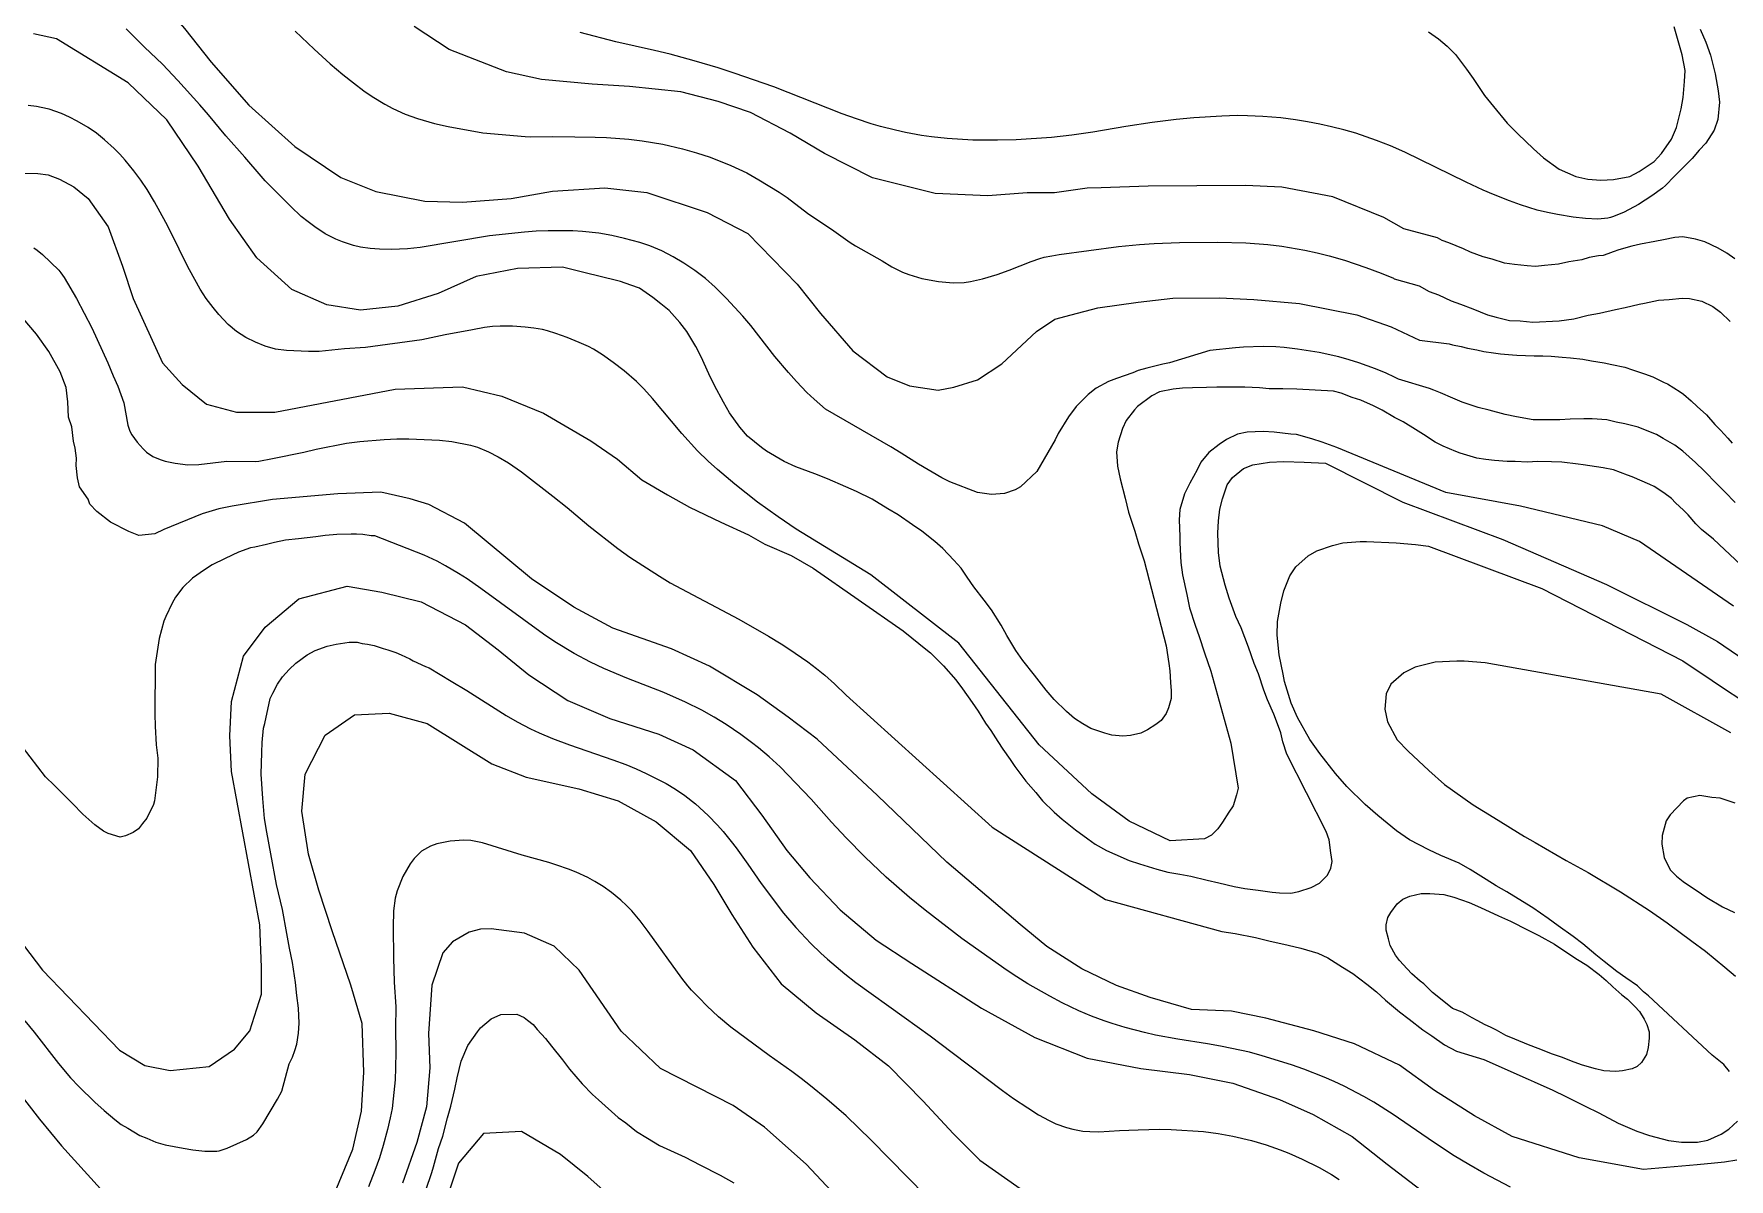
# Model space of a CAD drawing. Header units: metres. Extents: x 548946 to 557077, y 1838800 to 1845419.
# Drawn here: x 552520 to 553024, y 1844343 to 1844684 of the extents above; entities that cross this region are included whole.
import ezdxf

# ---------------------------------------------------------------- set-up
doc = ezdxf.new("R2010")
doc.units = ezdxf.units.M
doc.header["$LTSCALE"] = 28
doc.layers.add('1', color=7, linetype='Continuous', lineweight=13)
doc.layers.add('2', color=7, linetype='Continuous', lineweight=13)

msp = doc.modelspace()

# ---------------------------------------------------------------- linework, layer by layer
at = {"layer": '1'}
for points in [[(552510.61, 1844737.65), (552520.44, 1844734.68), (552532.1, 1844725.64), (552539.89, 1844716.92), (552555.23, 1844696), (552564.54, 1844685.16), (552572.48, 1844675.18), (552583.68, 1844662.37), (552597.39, 1844650.1), (552611, 1844640.9), (552621.47, 1844636.72)], [(552817.97, 1844553.46), (552813.11, 1844548.92), (552811.52, 1844548.04), (552808.35, 1844546.98), (552804.51, 1844546.64), (552800.35, 1844547.26), (552792.12, 1844550.4), (552789.69, 1844551.62), (552782.75, 1844555.71), (552777.6, 1844558.9), (552774.49, 1844560.84), (552755.1, 1844572.07), (552751.72, 1844574.99), (552749.6, 1844576.98), (552746.51, 1844580.21), (552744.11, 1844582.9), (552740.08, 1844587.66), (552732.9, 1844596.85), (552730.52, 1844599.7), (552725.72, 1844604.9), (552722.35, 1844608.26), (552719.45, 1844610.85), (552716.28, 1844613.24), (552713.02, 1844615.41), (552709.81, 1844617.35), (552706.49, 1844619.06), (552702.86, 1844620.55), (552699.92, 1844621.55), (552695.4, 1844622.8), (552691.62, 1844623.62), (552687.69, 1844624.32), (552682.93, 1844624.88), (552680, 1844625.02), (552672.69, 1844625.06), (552669.11, 1844624.95), (552665.69, 1844624.66), (552655.19, 1844623.54), (552634.58, 1844620.12), (552630.9, 1844619.71), (552626.15, 1844619.51), (552622.58, 1844619.56), (552619.72, 1844619.77), (552616.93, 1844620.22), (552614.78, 1844620.72), (552611.54, 1844621.73), (552609.51, 1844622.56), (552606.43, 1844624.18), (552603.34, 1844626.18), (552601.29, 1844627.68), (552599.24, 1844629.34), (552596.15, 1844632.27), (552588.57, 1844639.93), (552587.37, 1844641.24), (552582.55, 1844646.96), (552576.83, 1844653.31), (552571.67, 1844659.54), (552569.14, 1844662.47), (552562.58, 1844669.7), (552558.04, 1844674.55), (552552.66, 1844679.62), (552547.19, 1844685.06)], [(552986.27, 1844617.73), (552984.95, 1844617.58), (552982.16, 1844617.07), (552979.96, 1844616.44), (552976.04, 1844615.8), (552972.98, 1844615.17), (552968.86, 1844614.7), (552966.13, 1844614.48), (552963.65, 1844614.58), (552959.89, 1844615), (552957, 1844615.43), (552953.34, 1844616.63), (552950.61, 1844617.26), (552946.84, 1844618.73), (552944.73, 1844619.72), (552940.45, 1844621.42), (552938.47, 1844622.14), (552937.05, 1844622.93), (552927.08, 1844625.67), (552921.12, 1844629.03), (552905.94, 1844635.11), (552890.75, 1844637.98), (552879.93, 1844638.53), (552851, 1844638.29), (552837.09, 1844637.85), (552832.92, 1844637.69), (552823.23, 1844636.34), (552815.06, 1844636.34), (552803.42, 1844635.4), (552787.7, 1844636.16), (552769.1, 1844640.82), (552754.82, 1844648.03), (552744.65, 1844654.04), (552732.8, 1844660.24), (552723.2, 1844663.49), (552712.11, 1844666.32), (552696.82, 1844667.9), (552685.71, 1844668.68), (552670.69, 1844670.03), (552660.31, 1844672.3), (552643.28, 1844678.93), (552632.88, 1844685.81)], [(552934.34, 1844684.17), (552937.32, 1844682.14), (552939.95, 1844679.88), (552942.42, 1844677.41), (552945.66, 1844673.14), (552947.69, 1844670.33), (552951.01, 1844665.31), (552953.67, 1844662.01), (552957.74, 1844657.07), (552960.96, 1844653.83), (552965.63, 1844649.43), (552968.6, 1844646.74), (552973.25, 1844643.38), (552978.15, 1844641.19), (552981.75, 1844640.37), (552985.58, 1844640.05), (552989.35, 1844640.29), (552994.18, 1844641.22), (552997.04, 1844642.69), (553001.45, 1844645.66), (553003.65, 1844648), (553006.57, 1844652.31), (553008.07, 1844655.71), (553009.43, 1844661.27), (553010.08, 1844664.67), (553010.49, 1844669.46), (553010.68, 1844672.7), (553009.77, 1844677.34), (553008.8, 1844680.84), (553007.39, 1844685.7)], [(553015.15, 1844684.98), (553016.83, 1844681.09), (553018.22, 1844677.27), (553019.61, 1844671.73), (553020.48, 1844666.62), (553020.87, 1844663.25), (553020.4, 1844658.17), (553019.25, 1844655), (553016.85, 1844651.12), (553014.81, 1844648.99), (553012.72, 1844646.57), (553006.62, 1844640.36), (553005.68, 1844639.36), (553004.81, 1844638.53), (553003.93, 1844637.76), (553000.8, 1844635.39), (552996.76, 1844632.9), (552992.58, 1844630.62), (552989.34, 1844629.26), (552988.48, 1844629), (552987.64, 1844628.8), (552984.72, 1844628.51), (552981.08, 1844628.7)], [(552817.26, 1844492.92), (552813.73, 1844497.26), (552811.68, 1844500.25), (552808.98, 1844504.78), (552807.31, 1844507.81), (552804.42, 1844512.32), (552802.29, 1844515.2), (552799.17, 1844519.21), (552797.23, 1844522.12), (552795.41, 1844524.76), (552793.24, 1844527.16), (552790, 1844530.59), (552787.58, 1844532.68), (552783.72, 1844535.75), (552780.94, 1844537.61), (552776.71, 1844540.64), (552773.66, 1844542.38), (552768.97, 1844545.25), (552764.34, 1844547.57), (552761.15, 1844548.91), (552755.75, 1844551.33), (552751.98, 1844552.79), (552746.34, 1844554.9), (552742.83, 1844556.49), (552737.56, 1844559.49), (552736.1, 1844560.65), (552731.92, 1844563.97), (552729.62, 1844566.65), (552726.57, 1844570.94), (552724.79, 1844574.06), (552722.13, 1844579.07), (552720.41, 1844582.48), (552718.13, 1844587.53), (552716.54, 1844590.66), (552713.94, 1844595.11), (552711.83, 1844597.81), (552708.68, 1844601.34), (552706.17, 1844603.33), (552703.77, 1844605.23), (552699.85, 1844608.01), (552697.29, 1844608.85), (552694.22, 1844609.93), (552692.95, 1844610.26), (552683.71, 1844612.56), (552676.96, 1844614.25), (552663.55, 1844613.87), (552651.27, 1844611.43), (552639.93, 1844606.42), (552627.94, 1844602.61), (552616.92, 1844601.48), (552606.88, 1844603.02), (552596.49, 1844607.59), (552586.06, 1844617.03), (552577.95, 1844628.53), (552568.59, 1844644.24), (552559.33, 1844658.04), (552547.78, 1844669.05), (552526.53, 1844682.11), (552519.69, 1844683.56)], [(552981.08, 1844628.7), (552977.34, 1844629.11), (552972.72, 1844629.86), (552969.74, 1844630.46), (552966.7, 1844631.2), (552961.72, 1844632.77), (552958.47, 1844633.95), (552953.65, 1844635.83), (552950.59, 1844637.15), (552945.57, 1844639.53), (552927.37, 1844648.43), (552923.11, 1844650.29), (552918.96, 1844651.9), (552912.75, 1844654.02), (552909.17, 1844655.04), (552905.57, 1844655.95), (552902.02, 1844656.74), (552898.44, 1844657.43), (552894.81, 1844658.02), (552890.48, 1844658.59), (552885.16, 1844659.03), (552880.57, 1844659.23), (552877.49, 1844659.28), (552872.9, 1844659.16), (552864.66, 1844658.63), (552859.36, 1844658.15), (552852.25, 1844657.27), (552844.44, 1844656.05), (552834.57, 1844654.35), (552828.36, 1844653.44), (552822.27, 1844652.8), (552811.75, 1844652.12), (552806.29, 1844652.01), (552798.87, 1844652.02), (552791.24, 1844652.48), (552786.63, 1844652.95), (552783.65, 1844653.35), (552778.94, 1844654.24), (552775.94, 1844654.92), (552771.51, 1844656.05), (552768.73, 1844656.85), (552764.35, 1844658.29), (552760.11, 1844659.84), (552739.77, 1844667.81), (552728.01, 1844671.91), (552723.26, 1844673.49), (552716.09, 1844675.58), (552708.92, 1844677.51), (552704.31, 1844678.64), (552692.77, 1844681.22), (552682.2, 1844683.98)], [(552695.25, 1844583.44), (552692.04, 1844585.93), (552688.8, 1844588.22), (552686.19, 1844589.82), (552684.69, 1844590.62), (552681.89, 1844591.88), (552678.34, 1844593.28), (552674.99, 1844594.52), (552672.44, 1844595.33), (552671.01, 1844595.68), (552668.4, 1844596.13), (552665.84, 1844596.43), (552662.08, 1844596.72), (552658.45, 1844596.73), (552656.09, 1844596.55), (552653.75, 1844596.26), (552650.16, 1844595.65), (552642.1, 1844594.11), (552635.13, 1844592.68), (552618.39, 1844590.32), (552612.16, 1844589.93), (552604.64, 1844589.15), (552601.43, 1844589.15), (552594.92, 1844589.48), (552591.63, 1844589.86), (552588.57, 1844590.7), (552585.65, 1844591.89), (552582.77, 1844593.34), (552580.04, 1844595.1), (552577.55, 1844597.22), (552574.77, 1844600.16), (552573.07, 1844602.22), (552571.05, 1844604.95), (552569.27, 1844607.74), (552566.06, 1844613.41), (552564.56, 1844616.29), (552561.41, 1844622.83), (552559.05, 1844627.47), (552555.64, 1844633.69), (552553.45, 1844637.28), (552551.56, 1844640.11), (552549.51, 1844642.9), (552546.95, 1844646.06), (552545.31, 1844647.85), (552543.63, 1844649.53), (552540.84, 1844652.07), (552538.42, 1844654.02), (552535.93, 1844655.74), (552532.68, 1844657.66), (552530.39, 1844658.83), (552528.02, 1844659.89), (552524.35, 1844661.16), (552521.95, 1844661.74), (552520.59, 1844661.98), (552518.07, 1844662.28)], [(552621.47, 1844636.72), (552636.01, 1844633.9), (552647.2, 1844633.52), (552661.68, 1844634.66), (552673.98, 1844636.84), (552689.5, 1844637.85), (552701.96, 1844636.46), (552719.94, 1844630.45), (552732.05, 1844624.28), (552746.72, 1844609.18), (552753.61, 1844600.48), (552763.21, 1844589.41), (552773.46, 1844581.6), (552780.05, 1844578.99), (552788.62, 1844577.68), (552793.23, 1844578.55), (552800.26, 1844580.73), (552807.5, 1844585.51), (552817.82, 1844595.07), (552823.31, 1844598.77), (552828.15, 1844600.07), (552836.06, 1844602.12), (552848.03, 1844603.87), (552858.4, 1844605.06), (552872.23, 1844605.11), (552882.41, 1844604.61), (552895.99, 1844603.47), (552913.04, 1844600.05), (552923.31, 1844596.48), (552931.67, 1844592.56), (552940.5, 1844591.45), (552941.48, 1844591.18), (552944.1, 1844590.63), (552945.95, 1844590.17), (552948.77, 1844589.64), (552950.81, 1844589.21), (552953.7, 1844588.78), (552955.82, 1844588.46), (552959.36, 1844588.2), (552960.61, 1844588.06), (552965.76, 1844587.89), (552968.32, 1844587.9), (552970.79, 1844587.8), (552974.14, 1844587.52), (552976.54, 1844587.32), (552980.29, 1844586.89), (552982.81, 1844586.42), (552986.58, 1844585.81), (552988.91, 1844585.32), (552992.7, 1844584.52), (552994.97, 1844583.74), (552998.62, 1844582.54), (553001.1, 1844581.59), (553004.41, 1844579.98), (553005.41, 1844579.53), (553009.19, 1844577.21), (553010.13, 1844576.46), (553012.44, 1844574.45), (553014.24, 1844572.85), (553016.99, 1844570.32), (553019.5, 1844567.48), (553021.21, 1844565.78), (553023.39, 1844563.37), (553024.6, 1844561.9)], [(552519.75, 1844619.95), (552520.76, 1844619.32), (552522.37, 1844617.99), (552527.22, 1844613.3), (552527.82, 1844612.57), (552528.76, 1844611.19), (552532.43, 1844604.95), (552537.06, 1844596.16), (552541.79, 1844585.75), (552543.34, 1844581.94), (552544.79, 1844578.82), (552546.51, 1844573.93), (552547.71, 1844567.28), (552548.36, 1844565.51), (552548.95, 1844564.42), (552550.46, 1844562.25), (552552.28, 1844560.19), (552553.3, 1844559.26), (552555.19, 1844557.96), (552557.36, 1844557.01), (552558.79, 1844556.57), (552561.76, 1844555.92), (552565.59, 1844555.48), (552568.8, 1844555.54), (552577.15, 1844556.56), (552585.65, 1844556.44), (552586.68, 1844556.57), (552590.74, 1844557.34), (552600.01, 1844559.24), (552603.74, 1844560.09), (552612.76, 1844561.9), (552616.73, 1844562.36), (552623.92, 1844562.99), (552627.65, 1844563.24), (552631.27, 1844563.2), (552640.42, 1844562.85), (552644.02, 1844562.42), (552649.57, 1844561.3), (552651.68, 1844560.69), (552654.97, 1844559.35), (552657.8, 1844557.87), (552660.88, 1844556.02), (552664.77, 1844553.38), (552674.11, 1844546.15), (552678.35, 1844542.74), (552684.77, 1844537.37), (552693.34, 1844530.64), (552696.93, 1844527.98), (552705.75, 1844522.37), (552708.95, 1844520.42), (552729.37, 1844509.6), (552738.16, 1844504.54), (552741.89, 1844502.28), (552744.23, 1844500.76), (552749.85, 1844496.9), (552752.45, 1844494.96), (552754.95, 1844492.94), (552757.82, 1844490.41), (552761.3, 1844487.05), (552804.67, 1844447.77), (552838.4, 1844426.25), (552872.94, 1844416.77), (552876.9, 1844416.18), (552882.92, 1844414.97), (552886.92, 1844414), (552892.67, 1844412.67), (552896.37, 1844411.77), (552901.48, 1844410.26), (552904.48, 1844408.9), (552908.78, 1844406.17), (552911.84, 1844404.24), (552915.99, 1844401.11), (552918.92, 1844398.79), (552921.57, 1844396.34), (552925.76, 1844392.84), (552928.66, 1844390.71), (552932.73, 1844387.47), (552935.4, 1844385.69), (552939.12, 1844383.08), (552942.74, 1844381.22), (552950.81, 1844378.73), (552964, 1844372.84), (552965.79, 1844372.1), (552971.3, 1844369.59), (552975.22, 1844367.67), (552980.95, 1844364.82), (552984.97, 1844362.81), (552990.73, 1844359.77), (552996.31, 1844357.38), (553000.06, 1844356.1)], [(553025.43, 1844616.72), (553023.05, 1844618.44), (553020.43, 1844619.85), (553016.51, 1844621.77), (553013.76, 1844622.59), (553009.99, 1844623.21), (553007.64, 1844623.03), (553004.2, 1844622.36), (553001.6, 1844621.87), (552997.42, 1844621.1), (552994.84, 1844620.43), (552990.98, 1844619.42), (552989.26, 1844618.81), (552987.64, 1844618.18), (552986.27, 1844617.73)], [(552529.4, 1844578.47), (552527.64, 1844583.16), (552524.2, 1844589.18), (552520.56, 1844594.27), (552516.65, 1844599.02)], [(553025.57, 1844544.27), (553022.46, 1844547.42), (553020.2, 1844549.73), (553016.34, 1844553.65), (553013.77, 1844556.2), (553009.97, 1844559.56), (553007.6, 1844561.28), (553004.13, 1844563.35), (553002.11, 1844564.45), (552998.92, 1844565.79), (552996.73, 1844566.68), (552992.73, 1844567.64), (552990.11, 1844568.19), (552987.38, 1844568.83), (552983.07, 1844569.19), (552980.51, 1844569.18), (552976.45, 1844569), (552973.44, 1844568.85), (552968.69, 1844568.87), (552965.46, 1844568.88), (552960.53, 1844569.74), (552957.13, 1844570.4), (552952.42, 1844571.75), (552949.11, 1844572.51), (552944.38, 1844574.06), (552941.59, 1844575.26), (552937.9, 1844576.83), (552936, 1844577.65), (552934.71, 1844578.17), (552925.43, 1844580.9), (552924.23, 1844581.53), (552921.76, 1844582.71), (552918.61, 1844584.05), (552913.64, 1844585.82), (552910.76, 1844586.72), (552907.75, 1844587.55), (552901.9, 1844588.84), (552895.43, 1844589.89), (552891.49, 1844590.34), (552888.98, 1844590.54), (552885.27, 1844590.61), (552879.34, 1844590.44), (552877.02, 1844590.3), (552869.39, 1844589.43), (552857.41, 1844585.77), (552855.36, 1844585.43), (552850.62, 1844584.19), (552848.11, 1844583.51), (552846.49, 1844582.83), (552841.6, 1844581.17), (552839.22, 1844580.2), (552835.55, 1844578.29), (552833.18, 1844576.42), (552829.6, 1844572.82), (552827.36, 1844569.78), (552824.25, 1844564.74), (552823.36, 1844562.94), (552817.97, 1844553.46)], [(553025.05, 1844513.5), (552997.14, 1844532.69), (552986.09, 1844537.35), (552961.67, 1844543.17), (552939.57, 1844547.24), (552907.12, 1844560.59), (552902.77, 1844562.18), (552899.71, 1844563.25), (552895.1, 1844564.53), (552893.48, 1844564.62), (552888.48, 1844565.19), (552885.23, 1844565.39), (552880.51, 1844565.23), (552877.64, 1844564.61), (552874.31, 1844563), (552872.11, 1844561.52), (552869.06, 1844559.17), (552866.74, 1844556.25), (552865.58, 1844553.94), (552863.47, 1844550), (552861.84, 1844546.87), (552860.48, 1844542.16), (552860.26, 1844539.1), (552860.44, 1844534.19), (552860.47, 1844532.3), (552860.76, 1844526.45), (552861.27, 1844522.81), (552862.52, 1844516.88), (552863.34, 1844512.99), (552864.98, 1844507.77), (552866.22, 1844504.4), (552867.82, 1844499.56), (552869.67, 1844494.17), (552875.61, 1844472.78), (552877.81, 1844459.39), (552877.29, 1844457.34), (552876.29, 1844454.11), (552875.02, 1844452.22), (552873.11, 1844449.27), (552871.73, 1844447.24), (552869.82, 1844445.4), (552867.83, 1844444.3), (552857.59, 1844443.69), (552845.38, 1844449.51), (552834.33, 1844457.65), (552818.63, 1844472.2), (552794.79, 1844502.45), (552768.62, 1844522.81), (552746.38, 1844536.32), (552741.03, 1844540), (552734.94, 1844544.33), (552728.19, 1844549.69), (552723.06, 1844554.04), (552720.27, 1844556.57), (552717.08, 1844559.67), (552712.44, 1844564.76), (552703.65, 1844575.18), (552701.09, 1844578.02), (552698.94, 1844580.2), (552695.25, 1844583.44)], [(553026.04, 1844348.73), (553022.4, 1844348.22), (553019.41, 1844347.88), (553014.25, 1844347.38), (552998.32, 1844345.99), (552979.13, 1844349.48), (552959.22, 1844355.77), (552948.01, 1844361.91), (552936.12, 1844369.52), (552925.78, 1844377.05), (552912.37, 1844383.33), (552900.27, 1844387.19), (552886.01, 1844390.94), (552875.77, 1844393.1), (552863.93, 1844393.53), (552851.6, 1844397.12), (552841.58, 1844400.71), (552831.28, 1844405.68), (552820.91, 1844412.31), (552812.99, 1844418.83), (552791.14, 1844437.34), (552770.55, 1844457.14), (552752.61, 1844473.92), (552744.04, 1844480.5), (552734.83, 1844487.13), (552720.66, 1844495.62), (552709.31, 1844500.73), (552691.94, 1844506.94), (552680.34, 1844513.17), (552667.72, 1844521.59), (552647.76, 1844538.13), (552637.21, 1844543.72), (552631.68, 1844545.4), (552622.96, 1844547.3), (552610.2, 1844546.87), (552590.7, 1844545.12), (552578.7, 1844543.14), (552574.81, 1844542.39), (552569.78, 1844540.89), (552558.39, 1844536.23), (552555.78, 1844535.01), (552550.95, 1844534.46), (552548.06, 1844535.66), (552542.55, 1844538.39), (552538.51, 1844541.6), (552536.43, 1844543.8), (552535.95, 1844545.28), (552533.39, 1844548.96), (552532.78, 1844551.64), (552532.36, 1844555.26), (552532.42, 1844557.41), (552532.08, 1844560.43), (552531.53, 1844562.5), (552531.05, 1844566.73), (552530.1, 1844569.68), (552529.89, 1844574.24), (552529.4, 1844578.47)], [(553027.26, 1844525.79), (553019.13, 1844533.38), (553015.48, 1844536.29), (553013.87, 1844537.91), (553011.58, 1844540.58), (553010.18, 1844542.03), (553007.76, 1844544.13), (553006.57, 1844545.42), (553004.37, 1844547.16), (553001.41, 1844549), (553000.2, 1844549.62), (552994.91, 1844551.95), (552993.53, 1844552.37), (552989.37, 1844553.98), (552986.26, 1844554.57), (552980.37, 1844555.51), (552978.83, 1844555.71), (552974.02, 1844556.3), (552970.98, 1844556.33), (552966.8, 1844556.42), (552963.78, 1844556.26), (552960.16, 1844556.42), (552957.78, 1844556.43), (552953.95, 1844556.75), (552951.45, 1844557.04), (552948.75, 1844557.48), (552943.75, 1844558.9), (552942.45, 1844559.42), (552938.76, 1844560.99), (552936.35, 1844562.23), (552932.86, 1844564.49), (552930.51, 1844566.02), (552926.84, 1844568.26), (552924.31, 1844569.58), (552920.56, 1844571.71), (552918.04, 1844573.04), (552914.24, 1844574.69), (552911.68, 1844575.53), (552908.41, 1844576.77), (552906.16, 1844577.37), (552895.27, 1844578.01), (552891.08, 1844578.1), (552887, 1844578.11), (552884.13, 1844578.35), (552879.74, 1844578.61), (552876.32, 1844578.6), (552871.49, 1844578.52), (552868.37, 1844578.45), (552864.21, 1844578.35), (552861.28, 1844578.3), (552858.47, 1844577.98), (552854.39, 1844577.13), (552852.15, 1844576.02), (552847.87, 1844572.78), (552846.94, 1844571.82), (552844.45, 1844568.69), (552843.39, 1844566.29), (552842.16, 1844562.17), (552841.63, 1844559.35), (552841.93, 1844555.03), (552842.74, 1844551.32), (552844.15, 1844545.61), (552845.2, 1844541.36), (552847.07, 1844535.79), (552848.17, 1844532.03), (552849.89, 1844526.91), (552856.39, 1844501.67), (552857.17, 1844496.44), (552857.43, 1844494.2), (552857.63, 1844490.8), (552857.83, 1844488.27), (552857.9, 1844486), (552857.07, 1844483.25), (552856.41, 1844481.56), (552854.94, 1844479.49), (552853.28, 1844478.26), (552850.81, 1844476.65), (552848.83, 1844475.67), (552845.78, 1844475.03), (552843.53, 1844474.77), (552840.26, 1844475.16), (552838.11, 1844475.67), (552833.97, 1844477.09), (552831.63, 1844478.44), (552829.17, 1844480.05), (552826.75, 1844482.15), (552823.12, 1844485.72), (552820.71, 1844488.48), (552817.26, 1844492.92)], [(552756.94, 1844449.28), (552750.88, 1844456.1), (552741.6, 1844465.73), (552738.41, 1844468.65), (552735.18, 1844471.36), (552733.15, 1844472.97), (552729.94, 1844475.34), (552725.55, 1844478.26), (552721.98, 1844480.44), (552718.32, 1844482.51), (552713.52, 1844484.93), (552707.02, 1844487.8), (552696.07, 1844492.09), (552689.2, 1844494.97), (552685.24, 1844496.82), (552680.41, 1844499.37), (552674.62, 1844502.88), (552671.31, 1844505.12), (552652.69, 1844518.7), (552648.57, 1844521.57), (552646.04, 1844523.17), (552642.16, 1844525.43), (552639.64, 1844526.82), (552635.81, 1844528.66), (552621.11, 1844534.32), (552620.11, 1844534.4), (552617.57, 1844534.81), (552615.67, 1844534.89), (552614.07, 1844534.91), (552609.81, 1844534.72), (552608.72, 1844534.69), (552606.36, 1844534.42), (552603.6, 1844534.11), (552598.49, 1844533.52), (552594.56, 1844533.07), (552591.35, 1844532.41), (552588.92, 1844531.83), (552585.43, 1844531.03), (552584.16, 1844530.79), (552580.62, 1844529.48), (552576.65, 1844527.64), (552572.79, 1844525.7), (552570.56, 1844524.25), (552566.96, 1844521.74), (552564.09, 1844519.02), (552561.93, 1844516.09), (552560.93, 1844514.38), (552559, 1844510.37), (552558.46, 1844509.02), (552557.05, 1844503.87), (552555.85, 1844496.07), (552555.75, 1844481.31), (552555.85, 1844477.83), (552556.19, 1844472.2), (552556.64, 1844468.26), (552556.58, 1844462.77), (552555.7, 1844455.6), (552555.33, 1844454.46), (552553.4, 1844450.46), (552552.1, 1844448.81), (552550.88, 1844447.28), (552549.31, 1844446.2), (552547.04, 1844445.15), (552545.49, 1844444.77), (552541.88, 1844445.85)], [(553023.88, 1844375.14), (553022.12, 1844377.21), (553018.68, 1844379.95), (552999.76, 1844397.61), (552998.3, 1844398.78), (552996.48, 1844400.56), (552992.98, 1844403), (552990.39, 1844404.89), (552986.63, 1844407.87), (552984.13, 1844409.86), (552980.25, 1844413.12), (552977.35, 1844415.25), (552972.9, 1844418.44), (552969.9, 1844420.66), (552965.37, 1844423.75), (552962.31, 1844425.67), (552957.61, 1844428.55), (552954.47, 1844430.37), (552951.5, 1844432.22), (552946.71, 1844435.18), (552943.45, 1844437.08), (552938.08, 1844439.31), (552934.47, 1844440.98), (552928.72, 1844444.02), (552924.9, 1844446.72), (552919.26, 1844451.2), (552915.57, 1844454.47), (552910.12, 1844459.82), (552906.73, 1844463.7), (552902.07, 1844469.62), (552899.12, 1844473.84), (552895.44, 1844480.34), (552893.53, 1844484.58), (552891.55, 1844491.09), (552891.21, 1844493.23), (552889.99, 1844498.97), (552889.41, 1844504.88), (552889.52, 1844508.88), (552890.5, 1844514.4), (552891.32, 1844518), (552893.18, 1844522.48), (552894.96, 1844525.15), (552898.57, 1844528.41), (552901.15, 1844529.94), (552905.8, 1844531.51), (552908.94, 1844532.25), (552914.02, 1844532.64), (552915.91, 1844532.67), (552924.78, 1844532.26), (552930.53, 1844531.78), (552934.38, 1844531.27), (552968.06, 1844518.73), (553009.93, 1844497.21), (553018.65, 1844491.39), (553022.03, 1844489.11), (553027.47, 1844485.47)], [(552587.51, 1844398.12), (552587.51, 1844406.15), (552586.93, 1844418.77), (552578.57, 1844464.35), (552578, 1844474.92), (552578.5, 1844485.1), (552582.08, 1844498.58), (552588.52, 1844507.26), (552598.58, 1844515.59), (552612.88, 1844519.4), (552623.2, 1844517.64), (552634.93, 1844514.76), (552648.14, 1844507.94), (552657.84, 1844500.47), (552666.89, 1844493.05), (552678.52, 1844485.42), (552691.05, 1844480.06), (552705.54, 1844475.44), (552715.82, 1844470.73), (552728.39, 1844461.66), (552736.24, 1844451.29), (552743.59, 1844440.86), (552750.42, 1844432.67), (552759.45, 1844423.2), (552770.22, 1844414.18), (552780.75, 1844407.19), (552801.49, 1844393.94), (552817.35, 1844385.25), (552832.91, 1844379.09), (552848.89, 1844376.05), (552863.32, 1844374.25), (552876.18, 1844371.62), (552890.05, 1844366.8), (552900.05, 1844362.31), (552911.68, 1844355.83), (552922.11, 1844347.55), (552937.28, 1844335.96)], [(553024.25, 1844475.83), (553003.55, 1844487.34), (552951.17, 1844496.58), (552944.94, 1844497.1), (552942.76, 1844497.13), (552936.35, 1844496.78), (552930.44, 1844495.34), (552927.03, 1844493.62), (552923.15, 1844490.24), (552921.77, 1844487.43), (552921.35, 1844482.82), (552922.15, 1844479.12), (552925.04, 1844473.76), (552928.28, 1844470.34), (552934.43, 1844464.59), (552939.17, 1844460.49), (552947.64, 1844454.44), (552953.78, 1844450.59), (552962.95, 1844445), (552966.1, 1844443.18), (552975.34, 1844437.88), (552981.82, 1844434.26), (552991.4, 1844428.52), (553000.09, 1844422.97), (553005.35, 1844419.31), (553012.61, 1844413.88), (553016.74, 1844410.94), (553022.5, 1844406.19), (553025.66, 1844403.51)], [(552608.19, 1844336.45), (552614.6, 1844352.05), (552617.15, 1844363.36), (552617.87, 1844374.97), (552617.37, 1844389.39), (552614.01, 1844400.8), (552608.45, 1844416.94), (552604.5, 1844429.04), (552601.48, 1844439.72), (552599.5, 1844452.56), (552600.42, 1844463.55), (552606.39, 1844475.13), (552615.06, 1844481.12), (552625.38, 1844481.66), (552636.74, 1844478.6), (552655.93, 1844466.58), (552666.12, 1844462.62), (552681.76, 1844459.16), (552693.44, 1844455.63), (552704.79, 1844449.38), (552715, 1844440.81), (552721.92, 1844430.71), (552727.29, 1844421.85), (552733.54, 1844412.06), (552741.95, 1844401.23), (552752.3, 1844392.56), (552763.85, 1844384.53), (552773.83, 1844376.83), (552784.13, 1844366.35), (552793.04, 1844356.74), (552801, 1844348.81), (552820.31, 1844335.17)], [(552541.88, 1844445.85), (552540.5, 1844446.59), (552537.89, 1844448.48), (552534.34, 1844451.66), (552531.29, 1844454.8), (552525.89, 1844460.16), (552523.3, 1844462.75), (552516.41, 1844471.63)], [(553025.49, 1844454.88), (553021.09, 1844456.37), (553018.57, 1844456.58), (553015.02, 1844457.16), (553011.25, 1844456.36), (553010.21, 1844455.62), (553006.21, 1844451.43), (553005.04, 1844449.67), (553003.8, 1844445.3), (553003.73, 1844442.68), (553004.42, 1844438.77), (553006.21, 1844435.12), (553008.05, 1844433.21), (553010.1, 1844431.58), (553015.5, 1844427.96), (553017.11, 1844426.9), (553021.79, 1844424.07), (553025.35, 1844422.37)], [(552958.76, 1844340.76), (552950.86, 1844344.89), (552946.33, 1844347.46), (552941.99, 1844350.09), (552935.82, 1844354.16), (552923.83, 1844362.38), (552918.08, 1844366.03), (552915.15, 1844367.69), (552909.3, 1844370.77), (552906.37, 1844372.17), (552903.35, 1844373.43), (552897.3, 1844375.79), (552893.61, 1844377.13), (552884.95, 1844379.8), (552881.17, 1844380.84), (552878.76, 1844381.41), (552872.54, 1844382.68), (552868.72, 1844383.36), (552859.83, 1844384.75), (552853.21, 1844385.97), (552849.98, 1844386.68), (552844.16, 1844388.16), (552840.33, 1844389.35), (552837.91, 1844390.19), (552834.21, 1844391.61), (552830.45, 1844393.21), (552825.47, 1844395.55), (552821.78, 1844397.5), (552815.26, 1844401.23), (552810.9, 1844403.92), (552808.13, 1844405.82), (552795.65, 1844414.62), (552784.7, 1844423.1), (552780.06, 1844426.85), (552773.11, 1844432.94), (552766.77, 1844438.93), (552761.3, 1844444.61), (552756.94, 1844449.28)], [(552790.44, 1844332.65), (552768.74, 1844354.69), (552761.24, 1844361.93), (552755.5, 1844366.89), (552750.63, 1844370.89), (552747.91, 1844373.02), (552745.1, 1844375.12), (552738.35, 1844379.9), (552726.95, 1844388.28), (552723.32, 1844391.39), (552719.85, 1844394.69), (552717.53, 1844396.98), (552715.32, 1844399.3), (552714.22, 1844400.57), (552712.43, 1844402.83), (552702.45, 1844416.71), (552700.03, 1844419.89), (552697.54, 1844422.85), (552695.94, 1844424.51), (552694.29, 1844426.05), (552691.5, 1844428.35), (552689.05, 1844430.1), (552686.52, 1844431.66), (552684.45, 1844432.78), (552681.02, 1844434.35), (552678.74, 1844435.26), (552675.21, 1844436.5), (552672.92, 1844437.21), (552664.98, 1844439.44), (552653.13, 1844443.07), (552649.71, 1844443.76), (552647.62, 1844443.87), (552643.5, 1844443.58), (552639.57, 1844442.76), (552637.74, 1844442.13), (552635.06, 1844440.66), (552632.83, 1844438.48), (552632.22, 1844437.69), (552631.62, 1844436.83), (552629.5, 1844433.05), (552627.79, 1844428.88), (552627.18, 1844426.67), (552626.67, 1844422.87), (552626.57, 1844417.99), (552626.67, 1844408.95)], [(552512.96, 1844417.59), (552522.32, 1844405.21), (552545.21, 1844381.48), (552552.74, 1844376.9), (552560.27, 1844375.46), (552571.86, 1844376.61), (552579.4, 1844381.77), (552584.03, 1844387.22), (552587.51, 1844398.12)], [(552756.86, 1844339.55), (552749.41, 1844347.54), (552737, 1844358.54), (552727.68, 1844365.03), (552706.05, 1844376.01), (552694.4, 1844387.1), (552681.94, 1844405.27), (552674.47, 1844412.36), (552665.62, 1844416.29), (552655.73, 1844417.58), (552652.53, 1844417.44), (552649.19, 1844416.58), (552644.25, 1844413.7), (552641.34, 1844410.39), (552638.13, 1844400.77), (552637.08, 1844386.42), (552637.48, 1844376.22), (552636.51, 1844364.58), (552633.62, 1844354), (552629.36, 1844341.98)], [(552626.67, 1844408.95), (552626.89, 1844401.69), (552627.36, 1844394.4), (552627.29, 1844388), (552627.43, 1844381), (552627.34, 1844376.26), (552627.15, 1844372.67), (552626.65, 1844366.96), (552626.27, 1844364.16), (552625.74, 1844361.35), (552624.94, 1844357.84), (552623.67, 1844353.14), (552622.5, 1844349.47), (552621.18, 1844345.74), (552619.3, 1844340.86)], [(552636.29, 1844339.9), (552638.09, 1844345.08), (552638.58, 1844346.83), (552640.05, 1844352.28), (552641.33, 1844355.91), (552642.8, 1844361.36), (552643.79, 1844364.86), (552644.91, 1844369.87), (552645.62, 1844373.24), (552646.85, 1844378.16), (552648.81, 1844382.87), (552651.63, 1844386.88), (552652.59, 1844388.09), (552655.78, 1844390.74), (552658.61, 1844392.06), (552663.38, 1844392.21), (552665.59, 1844391.17), (552666.58, 1844390.38), (552668.22, 1844389.08), (552669.38, 1844387.62), (552671.88, 1844384.91), (552673.64, 1844382.62), (552676.89, 1844378.61), (552679, 1844375.87), (552682.79, 1844371.42), (552685.84, 1844368.28), (552687.62, 1844366.69), (552693.49, 1844361.49), (552695.77, 1844359.85), (552698.95, 1844357.33), (552702.17, 1844355.31), (552705.81, 1844353.13), (552713.38, 1844349.62), (552717.72, 1844347.42), (552723.85, 1844344.34), (552727.9, 1844342.01)], [(552513.95, 1844370.63), (552521.46, 1844360.98), (552528.01, 1844353.02), (552543.42, 1844335.95)], [(553000.06, 1844356.1), (553005.73, 1844354.66), (553009.58, 1844354.15), (553014.33, 1844354.13), (553017.39, 1844354.76), (553021.36, 1844356.54), (553023.66, 1844357.94), (553026.23, 1844360.33)]]:
    msp.add_lwpolyline(points, dxfattribs=at)
at = {"layer": '2'}
for points in [[(552597.49, 1844684.37), (552603.1, 1844679.03), (552607.9, 1844674.71), (552611.66, 1844671.51), (552614.77, 1844669.02), (552617.92, 1844666.69), (552620.39, 1844665), (552624.16, 1844662.66), (552626.54, 1844661.37), (552630.17, 1844659.75), (552633.87, 1844658.4), (552638.93, 1844656.9), (552642.92, 1844656.07), (552653.21, 1844654.18), (552665.83, 1844653.04), (552667.28, 1844652.98), (552673.93, 1844653.06), (552680.59, 1844652.93), (552686.64, 1844652.91), (552690.01, 1844652.76), (552696.61, 1844652.27)], [(552696.61, 1844652.27), (552700.65, 1844651.8), (552706.74, 1844650.76), (552712.59, 1844649.42), (552716.75, 1844648.23), (552720.82, 1844646.89), (552726.93, 1844644.5), (552731.7, 1844642.27), (552735.32, 1844640.23), (552741.31, 1844636.5), (552743.7, 1844634.9), (552749.81, 1844630.28), (552757.6, 1844625.08), (552762.46, 1844621.52), (552764, 1844620.54), (552771.94, 1844616.1), (552774.88, 1844614.37), (552777.99, 1844612.79), (552779.92, 1844612.04), (552783.78, 1844610.91), (552788.74, 1844609.94), (552793.09, 1844609.56), (552796.36, 1844609.69), (552798.25, 1844609.95), (552801.81, 1844610.73), (552806.11, 1844612.02), (552809.71, 1844613.35), (552816.29, 1844615.96), (552818.82, 1844616.81), (552820.15, 1844617.17), (552822.41, 1844617.62), (552824.6, 1844617.95), (552842.19, 1844620.36), (552848.49, 1844620.99), (552852.8, 1844621.27), (552860.32, 1844621.53), (552871.67, 1844621.62), (552880.02, 1844621.42), (552886.58, 1844621), (552890.73, 1844620.49), (552897.63, 1844619.27), (552901.25, 1844618.5), (552904.85, 1844617.6), (552909.43, 1844616.28), (552915.71, 1844614.18), (552920.26, 1844612.46), (552923.94, 1844610.92), (552924.19, 1844610.81), (552931.55, 1844608.72), (552934.6, 1844606.98), (552937.38, 1844605.97), (552941.09, 1844604.21), (552943.87, 1844603.19), (552947.54, 1844601.81), (552949.73, 1844600.92), (552951.92, 1844600.03), (552954.46, 1844599.37), (552958.47, 1844598.41), (552961.62, 1844598.29), (552965.37, 1844597.87), (552973.19, 1844598.29), (552977.57, 1844598.87), (552981.82, 1844599.97), (552985.17, 1844600.54), (552989.97, 1844601.66)], [(552515.84, 1844642.16), (552520.96, 1844642.03), (552524.08, 1844641.66), (552527.45, 1844640.43), (552531.7, 1844638.08), (552535.94, 1844634.62), (552541.84, 1844626.18), (552546.12, 1844614.5), (552549.27, 1844604.87), (552558, 1844585.79), (552563.85, 1844579.31), (552571.08, 1844573.52), (552580.03, 1844571.13), (552591.4, 1844571.13), (552627.21, 1844577.95), (552647.18, 1844578.63), (552658.88, 1844575.9), (552671.28, 1844570.79), (552685.4, 1844562.61), (552693.32, 1844557.16), (552700.55, 1844551.02), (552708.12, 1844546.59), (552714.67, 1844542.84)], [(552989.97, 1844601.66), (552992.84, 1844602.27), (552997, 1844603.22), (552998.58, 1844603.5), (553002.74, 1844604.45), (553005.95, 1844604.63), (553009.8, 1844604.97), (553011.98, 1844604.94), (553015.59, 1844604.12), (553018.9, 1844602.51), (553021.18, 1844600.87), (553024.06, 1844598.07)], [(552880.91, 1844501.25), (552878.64, 1844506.97), (552877.11, 1844510.4), (552875.15, 1844515.86), (552873.95, 1844519.71), (552872.46, 1844525.33), (552871.99, 1844529.45), (552871.72, 1844535.11), (552871.96, 1844538.83), (552872.32, 1844542.29), (552873.1, 1844545.41), (552874.52, 1844549.56), (552876.08, 1844551.73), (552879.38, 1844554.38), (552882.1, 1844555.45), (552887.13, 1844556.22), (552891.38, 1844556.42), (552897.38, 1844556.25), (552903.77, 1844555.94), (552926.78, 1844544.33), (552956.43, 1844533.28), (552987.25, 1844519.9), (553011.21, 1844508.04), (553020.25, 1844502.92), (553030.25, 1844496.12)], [(552714.67, 1844542.84), (552723.96, 1844538.41), (552732.23, 1844534.66), (552737.04, 1844531.93), (552744.96, 1844528.52), (552751.5, 1844524.77), (552778.19, 1844506.1), (552780.8, 1844504.02), (552784.98, 1844500.71), (552786.33, 1844499.63), (552790.2, 1844495.71), (552793.89, 1844491.58), (552795.82, 1844488.86), (552798.74, 1844484.83), (552800.46, 1844482.28), (552802.68, 1844478.64), (552804.25, 1844476.54), (552806.34, 1844473.18), (552807.82, 1844470.98), (552809.98, 1844467.9), (552811.36, 1844465.78), (552813.8, 1844462.65), (552814.7, 1844461.42), (552817.65, 1844458.06), (552819.63, 1844455.63), (552823.06, 1844452.23), (552825.48, 1844450.14), (552829.44, 1844446.99), (552833.07, 1844444.27), (552835.24, 1844442.72), (552838.69, 1844440.84), (552841.08, 1844439.78), (552845.38, 1844437.9), (552848.44, 1844436.83), (552853.65, 1844435.24), (552856.88, 1844434.38), (552860.46, 1844433.75), (552863.75, 1844433.18), (552868.62, 1844432.03), (552872.04, 1844431.18), (552876.62, 1844430.1), (552879.73, 1844429.5), (552883.77, 1844429.02), (552887.91, 1844428.45), (552890.12, 1844428.23), (552893.45, 1844428.13), (552895.86, 1844428.6), (552899.52, 1844429.78), (552901.93, 1844431.09), (552904.31, 1844433.45), (552905.31, 1844435.56), (552905.74, 1844437.6), (552905.35, 1844440.12), (552904.82, 1844443.95), (552903.96, 1844446.5), (552892.23, 1844469.44), (552891.05, 1844473.1), (552890.46, 1844475.79), (552888.93, 1844480.07), (552888.4, 1844481.34), (552886.49, 1844485.58), (552885.4, 1844488.49), (552883.8, 1844493.33), (552882.5, 1844496.41), (552880.91, 1844501.25)], [(552595.79, 1844411.77), (552594.98, 1844416.16), (552593.67, 1844423.28), (552591.92, 1844430.76), (552590.19, 1844439.82), (552589.05, 1844446.27), (552588.38, 1844450.37), (552587.9, 1844456.3), (552587.37, 1844463.51), (552587.53, 1844470), (552587.69, 1844472.91), (552588.09, 1844477.24), (552588.44, 1844478.58), (552590.08, 1844486.04), (552590.79, 1844487.61), (552592.18, 1844490.26), (552593.73, 1844492.43), (552595.67, 1844494.64), (552597.65, 1844496.47), (552601.05, 1844498.95), (552603.39, 1844500.31), (552607.03, 1844501.52), (552609.65, 1844502.12), (552613.57, 1844502.77), (552615.86, 1844502.73), (552617.39, 1844502.41), (552619.01, 1844502.2), (552620.96, 1844501.72), (552623.65, 1844500.84), (552624.98, 1844500.49), (552627.37, 1844499.67), (552628.95, 1844498.95), (552631.57, 1844497.76), (552632.54, 1844497.17), (552636.22, 1844495.5), (552637.35, 1844495.13), (552643.85, 1844491.18), (552648.45, 1844488.39), (552660.23, 1844480.92), (552663.47, 1844479.08), (552667.42, 1844477.03), (552670, 1844475.81), (552673.99, 1844474.1), (552679.05, 1844472.26), (552691.9, 1844467.82), (552695.73, 1844466.38), (552698.82, 1844465.11), (552701.84, 1844463.73), (552707.71, 1844460.72), (552710.55, 1844459.03), (552713.29, 1844457.13), (552716.48, 1844454.65), (552720.27, 1844451.27), (552723.03, 1844448.39), (552724.7, 1844446.48), (552727.09, 1844443.51), (552728.52, 1844441.6), (552732.02, 1844436.75), (552735.99, 1844431.03), (552742.66, 1844422.2), (552746.33, 1844417.97), (552750.77, 1844413.14), (552753.74, 1844410.29), (552755.73, 1844408.51), (552760.9, 1844404.14), (552764.14, 1844401.63), (552778.5, 1844391.24), (552786.28, 1844385.77), (552792.79, 1844380.76), (552807.73, 1844369.49), (552811.05, 1844367.13), (552815.31, 1844364.3), (552818.47, 1844362.29), (552821.59, 1844360.54), (552823.61, 1844359.59), (552826.71, 1844358.45), (552828.63, 1844357.94), (552831.66, 1844357.44), (552833.71, 1844357.26), (552836.4, 1844357.21), (552842.54, 1844357.64), (552848.09, 1844357.74), (552854.45, 1844357.99), (552857.83, 1844357.86), (552867.46, 1844357.25), (552871.83, 1844356.68), (552876.23, 1844355.87), (552881.77, 1844354.59), (552886.07, 1844353.33), (552890.28, 1844351.86), (552892.89, 1844350.83), (552896.85, 1844349.1), (552901.84, 1844346.62), (552905.54, 1844344.52), (552907.86, 1844343.07)], [(552941.47, 1844393.88), (552938.45, 1844396.29), (552935.53, 1844398.61), (552932.96, 1844401.16), (552931.91, 1844401.99), (552929.39, 1844404.17), (552927.99, 1844405.62), (552925.71, 1844408.11), (552924.58, 1844409.69), (552922.93, 1844412.54), (552922.51, 1844414.57), (552921.83, 1844417.15), (552921.74, 1844418.75), (552922.26, 1844420.9), (552923.13, 1844422.42), (552925.01, 1844425.01), (552926.75, 1844426.35), (552928.83, 1844427.25), (552932.16, 1844428.01), (552934.72, 1844428.02), (552938.93, 1844427.74), (552941.86, 1844426.94), (552946.41, 1844425.37), (552949.8, 1844423.86), (552955.2, 1844421.45), (552958.7, 1844419.85), (552964.04, 1844417.15), (552967.17, 1844415.51), (552971.82, 1844413.01), (552974.59, 1844411.14), (552978.7, 1844408.39), (552981.46, 1844406.71), (552985.09, 1844404), (552987.19, 1844402.15), (552989.12, 1844400.29), (552991.85, 1844397.94), (552993.52, 1844396.62), (552995.75, 1844394.5), (552997.07, 1844392.94), (552998.47, 1844390.64), (552999.31, 1844389.12), (552999.94, 1844386.92), (552999.97, 1844385.02), (552999.62, 1844382.23), (552999.19, 1844380.19), (552997.66, 1844377.83), (552996.37, 1844376.64), (552994.94, 1844375.91), (552992.07, 1844375.3), (552990.09, 1844375.17), (552986.47, 1844375.32), (552984.03, 1844375.9), (552980.12, 1844376.97), (552977.64, 1844377.91), (552973.87, 1844379.38), (552971.2, 1844380.31), (552966.93, 1844382), (552964.05, 1844383.09), (552960.07, 1844384.73), (552957.38, 1844385.84), (552954.54, 1844387.41), (552952.84, 1844388.26), (552951.23, 1844389.03), (552948.81, 1844390.27), (552947.39, 1844391.05)], [(552517.14, 1844390.22), (552519.9, 1844386.86), (552527.11, 1844377.52), (552530.72, 1844373.27), (552533.12, 1844370.71), (552537.92, 1844366.01), (552540.74, 1844363.49), (552543.84, 1844360.86), (552545.77, 1844359.37), (552547.76, 1844358.25), (552551.27, 1844356.07), (552553.35, 1844355.31), (552556.02, 1844354.09), (552558.83, 1844353.36), (552564.16, 1844352.31), (552567.09, 1844351.83), (552570.62, 1844351.43), (552573.46, 1844351.4), (552574.2, 1844351.47), (552574.91, 1844351.59), (552577.28, 1844352.32), (552582.99, 1844354.88), (552585.1, 1844356.22), (552586.16, 1844357.24), (552587.84, 1844359.57), (552592.23, 1844366.9), (552593.53, 1844369.3), (552595.64, 1844377.38), (552596.7, 1844379.4), (552597.37, 1844381.37), (552597.96, 1844383.23), (552598.47, 1844386.57), (552598.64, 1844389.48), (552598.42, 1844393.94), (552598, 1844397.68), (552597.55, 1844401.61), (552596.67, 1844407.49), (552595.79, 1844411.77)], [(552947.39, 1844391.05), (552945.27, 1844392.23), (552944.35, 1844392.79), (552941.47, 1844393.88)], [(552693.62, 1844335.76), (552684.48, 1844343.94), (552676.31, 1844350.44), (552664.76, 1844357.31), (552653.43, 1844356.65), (552645.99, 1844347.86), (552642.29, 1844336.54)]]:
    msp.add_lwpolyline(points, dxfattribs=at)

doc.saveas('drawing.dxf')
